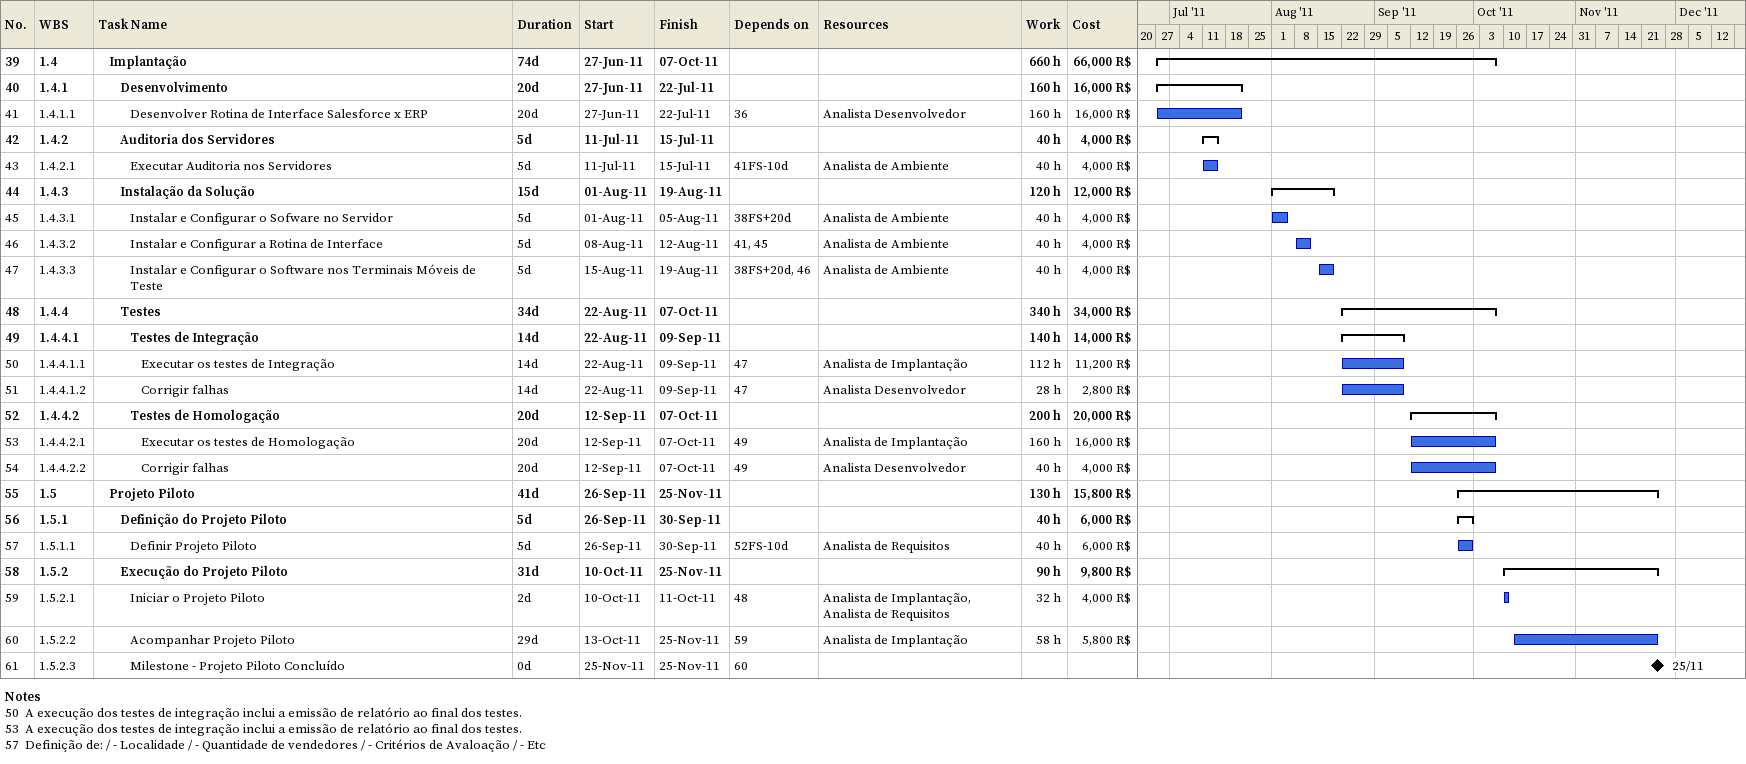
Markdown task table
| ID | WBS | Task | Duration | Start | Finish | Predecessors | Resources | Work (h) | Cost (R$) |
|---|---|---|---|---|---|---|---|---|---|
| 39 | 1.4 | **Implantação** | 74d | 2011-06-27 | 2011-10-07 |  |  | 660 | 66000 |
| 40 | 1.4.1 | **Desenvolvimento** | 20d | 2011-06-27 | 2011-07-22 |  |  | 160 | 16000 |
| 41 | 1.4.1.1 | Desenvolver Rotina de Interface Salesforce x ERP | 20d | 2011-06-27 | 2011-07-22 | 36 | Analista Desenvolvedor | 160 | 16000 |
| 42 | 1.4.2 | **Auditoria dos Servidores** | 5d | 2011-07-11 | 2011-07-15 |  |  | 40 | 4000 |
| 43 | 1.4.2.1 | Executar Auditoria nos Servidores | 5d | 2011-07-11 | 2011-07-15 | 41FS-10d | Analista de Ambiente | 40 | 4000 |
| 44 | 1.4.3 | **Instalação da Solução** | 15d | 2011-08-01 | 2011-08-19 |  |  | 120 | 12000 |
| 45 | 1.4.3.1 | Instalar e Configurar o Sofware no Servidor | 5d | 2011-08-01 | 2011-08-05 | 38FS+20d | Analista de Ambiente | 40 | 4000 |
| 46 | 1.4.3.2 | Instalar e Configurar a Rotina de Interface | 5d | 2011-08-08 | 2011-08-12 | 41, 45 | Analista de Ambiente | 40 | 4000 |
| 47 | 1.4.3.3 | Instalar e Configurar o Software nos Terminais Móveis de Teste | 5d | 2011-08-15 | 2011-08-19 | 38FS+20d, 46 | Analista de Ambiente | 40 | 4000 |
| 48 | 1.4.4 | **Testes** | 34d | 2011-08-22 | 2011-10-07 |  |  | 340 | 34000 |
| 49 | 1.4.4.1 | **Testes de Integração** | 14d | 2011-08-22 | 2011-09-09 |  |  | 140 | 14000 |
| 50 | 1.4.4.1.1 | Executar os testes de Integração | 14d | 2011-08-22 | 2011-09-09 | 47 | Analista de Implantação | 112 | 11200 |
| 51 | 1.4.4.1.2 | Corrigir falhas | 14d | 2011-08-22 | 2011-09-09 | 47 | Analista Desenvolvedor | 28 | 2800 |
| 52 | 1.4.4.2 | **Testes de Homologação** | 20d | 2011-09-12 | 2011-10-07 |  |  | 200 | 20000 |
| 53 | 1.4.4.2.1 | Executar os testes de Homologação | 20d | 2011-09-12 | 2011-10-07 | 49 | Analista de Implantação | 160 | 16000 |
| 54 | 1.4.4.2.2 | Corrigir falhas | 20d | 2011-09-12 | 2011-10-07 | 49 | Analista Desenvolvedor | 40 | 4000 |
| 55 | 1.5 | **Projeto Piloto** | 41d | 2011-09-26 | 2011-11-25 |  |  | 130 | 15800 |
| 56 | 1.5.1 | **Definição do Projeto Piloto** | 5d | 2011-09-26 | 2011-09-30 |  |  | 40 | 6000 |
| 57 | 1.5.1.1 | Definir Projeto Piloto | 5d | 2011-09-26 | 2011-09-30 | 52FS-10d | Analista de Requisitos | 40 | 6000 |
| 58 | 1.5.2 | **Execução do Projeto Piloto** | 31d | 2011-10-10 | 2011-11-25 |  |  | 90 | 9800 |
| 59 | 1.5.2.1 | Iniciar o Projeto Piloto | 2d | 2011-10-10 | 2011-10-11 | 48 | Analista de Implantação, Analista de Requisitos | 32 | 4000 |
| 60 | 1.5.2.2 | Acompanhar Projeto Piloto | 29d | 2011-10-13 | 2011-11-25 | 59 | Analista de Implantação | 58 | 5800 |
| 61 | 1.5.2.3 | Milestone - Projeto Piloto Concluído | 0d | 2011-11-25 | 2011-11-25 | 60 |  |  |  |

Notes
- 50: A execução dos testes de integração inclui a emissão de relatório ao final dos testes.
- 53: A execução dos testes de integração inclui a emissão de relatório ao final dos testes.
- 57: Definição de: / - Localidade / - Quantidade de vendedores / - Critérios de Avaloação / - Etc
